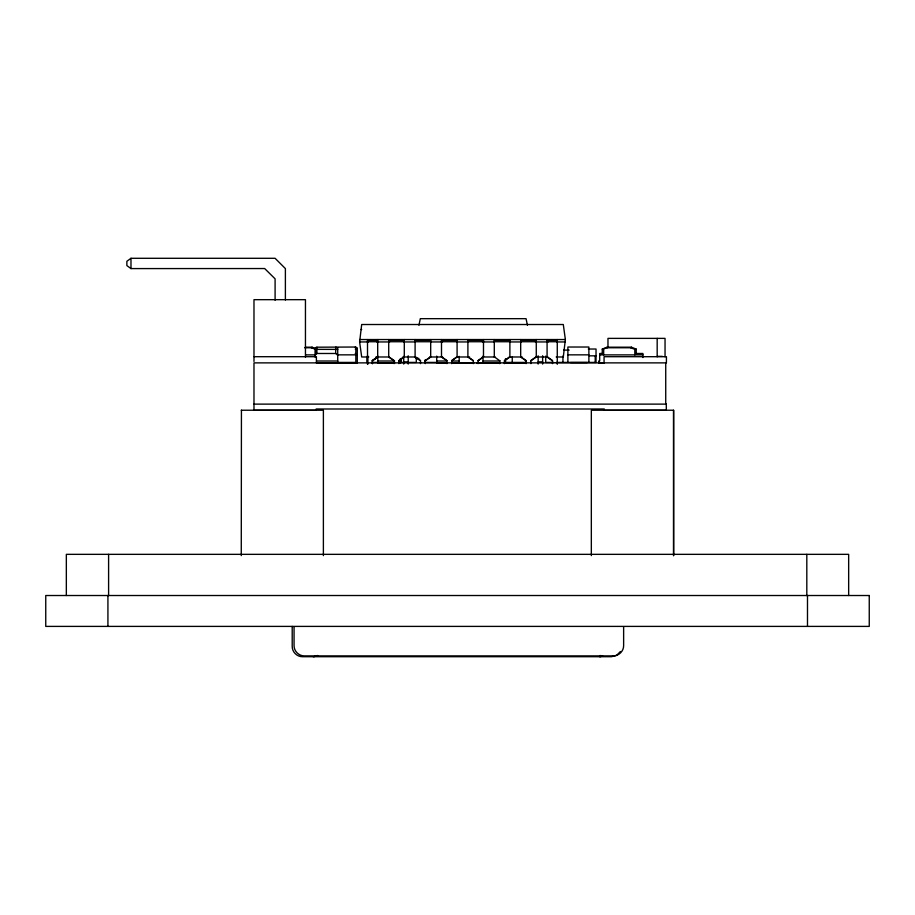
<?xml version="1.0" encoding="UTF-8"?>
<svg xmlns="http://www.w3.org/2000/svg" width="915" height="915" viewBox="0 0 915 915"><rect width="100%" height="100%" fill="white"/><g stroke="black" fill="none" stroke-linecap="round" stroke-linejoin="round"><path stroke-width="1.37" d="M368.791 356.987L361.688 356.987L359.618 341.947L361.688 324.516L563.297 324.516L565.367 339.545L563.297 356.987L556.194 356.987M418.933 325.294L420.317 318.672L526.056 318.672L527.429 325.294M620.416 651.537L616.641 655.323L611.483 656.707L302.499 656.707C296.975 656.821 292.057 651.88 292.205 646.367L292.205 626.42M642.902 357.536L642.902 353.487L636.222 353.487L634.816 354.883L634.816 349.347L630.835 347.757L607.651 347.757L602.264 349.118L602.264 353.487L603.671 354.883L603.671 349.347M311.386 347.883L312.106 347.197L315.709 348.638M630.698 347.883L631.419 347.197L636.222 349.118L636.222 353.487M315.252 354.883L316.887 353.487L335.691 353.487L337.715 355.214M285.389 300.029L285.389 268.587L275.095 258.293L130.982 258.293L126.865 261.29L126.865 265.579L130.982 268.587L264.664 268.541L275.095 278.835L275.095 300.246M377.689 356.77L372.291 360.556L372.291 363.621M372.291 360.773L377.689 356.987L377.689 339.545M372.497 360.773L377.906 356.987M404.293 356.77L398.894 360.556L398.894 363.621M398.894 360.773L404.293 356.987L404.293 339.545M430.691 356.77L425.292 360.556L425.292 363.621M425.292 360.773L430.691 356.987L430.691 339.545M457.088 356.77L451.69 360.556L451.69 363.621M451.69 360.773L457.088 356.987L457.088 339.545M483.486 356.77L478.076 360.556L478.076 363.621M478.076 360.773L483.486 356.987L483.486 339.545M509.884 356.77L504.474 360.556L504.474 363.621M504.474 360.773L509.884 356.987L509.884 339.545M536.27 356.77L530.872 360.556L530.872 363.621M530.872 360.773L536.27 356.987L547.673 356.987M602.264 349.118L607.068 347.197L631.419 347.197M337.635 362.42L355.832 362.42L355.832 347.025L316.887 347.197L315.252 347.757L315.252 357.342M317.757 655.529L315.092 655.883M634.816 349.347L636.222 349.118M315.252 349.347L337.715 349.404M313.239 656.707L314.588 656.615M361.002 329.503L361.688 329.503M359.618 339.545L565.367 339.545M367.51 340.151L377.689 340.151M388.715 340.151L404.293 340.151M415.101 340.151L430.691 340.151M441.499 340.151L457.088 340.151M467.897 340.151L483.486 340.151M494.294 340.151L509.884 340.151M520.681 340.151L536.27 340.151M547.078 340.151L557.269 340.151M367.51 341.73L377.689 341.73M388.715 341.73L404.293 341.73M415.101 341.73L430.691 341.73M441.499 341.73L457.088 341.73M467.897 341.73L483.486 341.73M494.294 341.73L509.884 341.73M520.681 341.73L536.27 341.73M547.078 341.73L557.269 341.73M359.618 341.947L368.185 341.947M376.763 341.947L389.618 341.947M403.904 341.947L415.341 341.947M431.057 341.947L442.483 341.947M456.779 341.947L468.206 341.947M482.491 341.947L493.928 341.947M509.644 341.947L521.081 341.947M535.366 341.947L548.222 341.947M556.8 341.947L565.367 341.947M305.335 347.197L312.106 347.197M304.706 347.757L311.523 347.757L315.503 349.347L315.503 354.883L305.587 354.883M588.299 349.027L596.031 349.027L596.031 362.42L556.32 362.42M563.617 350.102L569.141 350.102M602.264 353.487L599.691 353.487L599.691 361.013L598.73 361.013L598.73 363.083L604.38 363.083M337.635 354.848L355.832 354.848M567.883 354.848L588.883 354.848M599.691 354.883L642.902 354.883M589.26 355.832L596.031 355.832M657.062 356.358L662.323 356.358M254.096 356.701L316.396 356.701L316.396 362.878M375.893 356.987L388.669 356.987L394.113 360.773M402.863 356.987L415.639 356.987M429.833 356.987L442.62 356.987M456.814 356.987L469.589 356.987M482.365 356.987L495.141 356.987M509.346 356.987L522.122 356.987M416.005 358.383L418.853 358.383M316.647 361.013L337.715 361.013M377.838 361.013L394.685 361.013M436.718 361.013L446.543 361.013M452.159 361.013L459.181 361.013M483.04 361.013L499.887 361.013M403.732 361.86L408.216 361.86M538.146 361.86L542.629 361.86M372.451 362.42L377.872 362.42M404.018 362.42L401.285 362.42L401.285 358.314M408.113 362.42L416.302 362.42L416.302 357.571M436.261 362.42L425.063 362.42L425.063 359.995M503.971 362.42L525.908 362.42M553.667 362.42L545.717 362.42L545.717 356.107M570.491 362.523L587.293 362.523M316.647 363.083L357.273 363.083L357.273 347.883L355.249 347.197M394.685 363.083L377.838 363.083L377.838 356.118M446.543 363.083L436.718 363.083L436.718 356.118M452.159 363.083L473.833 363.083M476.658 363.083L499.887 363.083M504.302 363.083L525.485 363.083M253.981 404.121L666.326 404.121M316.132 408.994L604.3 408.994M241.263 410.229L323.384 410.229L323.384 555.611M253.981 410.297L316.281 410.297M603.911 410.297L666.326 410.297L666.292 404.121M602.596 655.883L599.92 655.529M599.394 656.615L600.743 656.707M355.249 349.118L357.273 349.404M547.078 356.77L552.488 360.556L552.488 363.621M552.488 360.773L547.078 356.987L547.078 339.545M520.681 356.77L526.091 360.556L526.091 363.621M526.091 360.773L520.681 356.987L520.681 339.545M494.294 356.77L499.693 360.773M467.897 356.77L473.295 360.556L473.295 363.621M473.295 360.773L467.897 356.987L467.897 339.545M441.499 356.77L446.909 360.556L446.909 363.621M446.909 360.773L441.499 356.987L441.499 339.545M415.101 356.77L420.511 360.556L420.511 363.621M420.511 360.773L415.101 356.987L415.101 339.545M388.715 356.77L394.113 360.556L394.113 363.621M355.249 353.487L357.273 355.214M607.068 347.197L607.651 347.757M848.663 595.516L848.663 554.341L66.338 554.341L66.338 595.516M807.488 595.516L807.488 626.398M806.813 554.341L806.813 595.516M673.6 555.611L673.6 410.229L591.33 410.229L591.33 555.611M673.577 410.229L673.577 555.611M665.731 362.878L665.731 404.053M665.045 356.793L665.045 338.378L607.972 338.378L607.972 346.876M657.176 338.378L657.176 356.793M623.63 627.015L623.63 645.544C623.778 651.057 618.86 655.998 613.336 655.883L304.352 655.883C298.828 655.998 293.909 651.057 294.058 645.544L294.058 627.015M604.06 362.878L604.06 356.701L666.44 356.701L666.406 362.878L253.981 362.878L253.981 410.297M595.207 356.358L595.207 362.42M588.883 362.42L588.883 347.025L567.883 347.025L567.883 362.42M562.942 356.107L562.942 362.42M557.269 339.545L557.269 364.296M542.629 355.752L542.629 364.079M538.146 355.798L538.146 364.079M536.27 339.545L536.27 356.987M512.251 356.942L512.251 362.42M505.503 358.691L505.503 363.083M499.693 360.556L499.693 363.621M494.294 339.545L494.294 356.987M483.04 356.118L483.04 363.083M459.181 356.37L459.181 363.083M408.216 355.798L408.216 364.079M403.732 356.347L403.732 364.079M400.301 358.691L400.301 363.083M388.715 339.545L388.715 356.987M372.497 360.556L372.497 363.621M367.716 355.912L367.716 364.296M367.51 339.545L367.51 364.296M367.029 356.358L367.029 362.42M337.715 363.083L337.715 347.883L335.691 347.197L335.691 353.487M316.887 347.197L316.887 353.487M305.45 357.227L305.45 299.674L253.981 299.674L253.981 361.436M241.434 410.229L241.263 555.611M130.982 258.293L130.982 268.587M108.599 554.341L108.599 595.516M107.924 595.516L107.924 626.398M869.25 595.516L45.75 595.516L45.75 626.398L869.25 626.398L869.25 595.516"/></g></svg>
